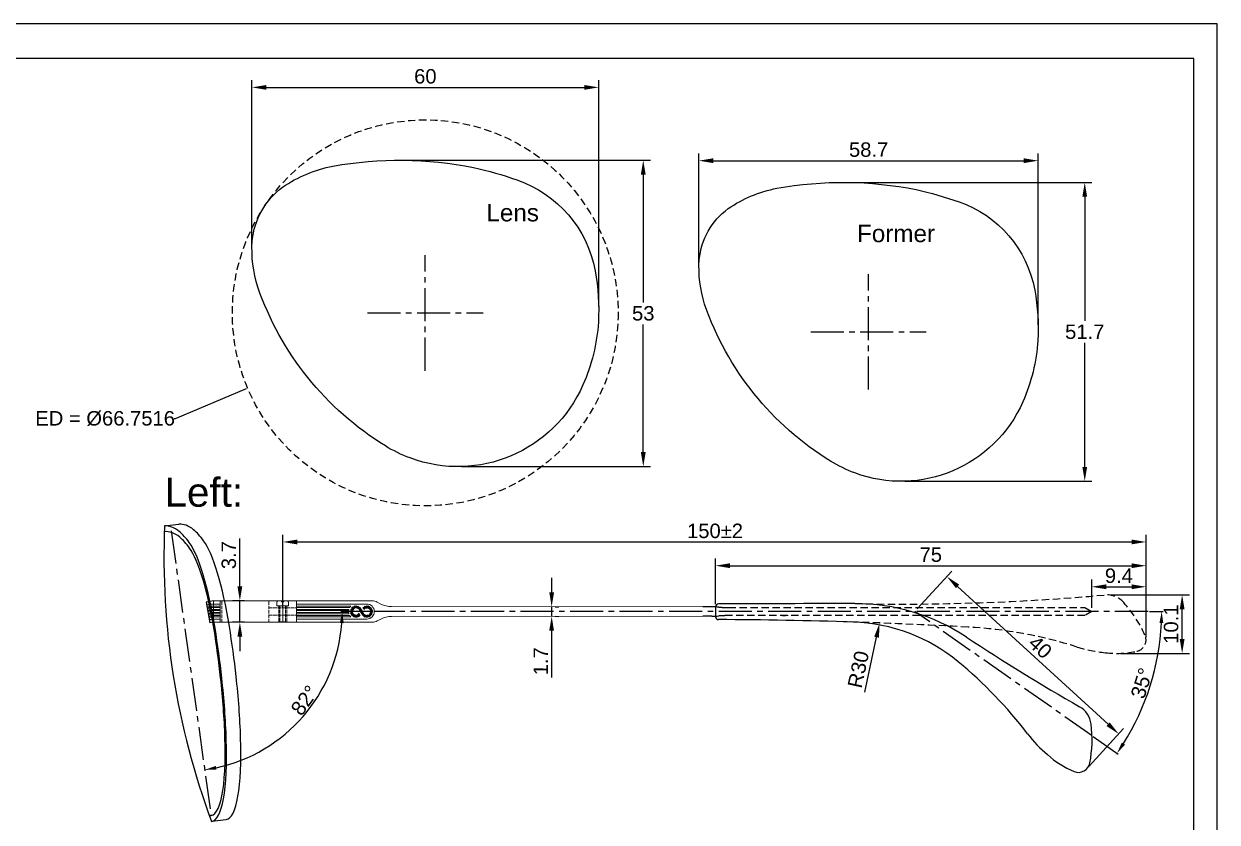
# Model space of a CAD drawing. Header units: millimetres. Extents: x 1186 to 2336, y 1181 to 1549.
# Drawn here: x 1667.1 to 1873.6, y 1410.8 to 1548.8 of the extents above; entities that cross this region are included whole.
import ezdxf

# ---------------------------------------------------------------- set-up
doc = ezdxf.new("R2010")
doc.units = ezdxf.units.MM
for name, pattern in [('ACAD_ISO02W100', [15, 12, -3]), ('CENTER2', [28.574999999999992, 19.05, -3.174999999999998, 3.174999999999998, -3.174999999999998]), ('HIDDEN', [9.524999999999995, 6.349999999999998, -3.174999999999998]), ('HIDDEN2', [0.1875, 0.125, -0.0625])]:
    doc.linetypes.add(name, pattern=pattern)
for name, color, linetype in [('Center Line', 2, 'CENTER2'), ('Dimension', 3, 'Continuous'), ('Hidden Line', 1, 'HIDDEN2'), ('Text', 4, 'Continuous')]:
    doc.layers.add(name, color=color, linetype=linetype)
doc.layers.add('填充', color=6, linetype='Continuous', lineweight=9)
doc.layers.add('标注', color=4, linetype='Continuous', lineweight=5)
doc.styles.get("Standard").update_dxf_attribs({"font": 'arial.ttf'})
doc.styles.add('宋体', font='SimSun.ttf')
doc.styles.add('样式 1', font='romant.shx')
doc.dimstyles.new('ISO-25', dxfattribs={"dimtxt": 2.5, "dimasz": 2.5, "dimexe": 1.25, "dimexo": 0.625, "dimtad": 1, "dimtxsty": 'Standard', "dimcen": 2.5, "dimadec": 0, "dimazin": 0, "dimtfac": 1, "dimtmove": 0, "dimatfit": 3, "dimfxl": 1, "dimarcsym": 0})
doc.dimstyles.new('ISO-25$0', dxfattribs={"dimtxt": 2.5, "dimasz": 2.5, "dimexe": 0.5, "dimexo": 1, "dimgap": 1, "dimtad": 0, "dimtih": 1, "dimtoh": 1, "dimdec": 1, "dimzin": 10, "dimdsep": 46, "dimlunit": 6, "dimtxsty": '样式 1', "dimcen": 0, "dimclrd": 256, "dimclre": 256, "dimclrt": 7, "dimazin": 0, "dimtfac": 1, "dimtdec": 1, "dimtofl": 0, "dimtmove": 0, "dimatfit": 0, "dimfxl": 1, "dimtolj": 1, "dimtzin": 10, "dimarcsym": 0})
doc.dimstyles.get("Standard").update_dxf_attribs({"dimtxt": 0.18, "dimasz": 0.18, "dimexe": 0.18, "dimexo": 0.0625, "dimgap": 0.09, "dimtad": 0, "dimtih": 1, "dimtoh": 1, "dimdec": 4, "dimzin": 0, "dimdsep": 46, "dimtxsty": 'Standard', "dimcen": 0.09, "dimadec": 0, "dimazin": 0, "dimtfac": 1, "dimtdec": 4, "dimtofl": 0, "dimtmove": 0, "dimatfit": 3, "dimfxl": 1, "dimtolj": 1, "dimtzin": 0, "dimarcsym": 0})
doc.dimstyles.new('STANDARD$2', dxfattribs={"dimtxt": 2.5, "dimasz": 2.5, "dimexe": 1.25, "dimexo": 0.625, "dimtad": 1, "dimdec": 1, "dimdsep": 46, "dimlunit": 6, "dimtxsty": 'Standard', "dimcen": 2.5, "dimadec": 1, "dimazin": 0, "dimtfac": 1, "dimtdec": 1, "dimtmove": 0, "dimatfit": 3, "dimfxl": 1, "dimtolj": 1, "dimtzin": 0, "dimarcsym": 0})

# ---------------------------------------------------------------- blocks, each defined once
blk = doc.blocks.new('*D186')
at = {"layer": 'Defpoints', "color": 0, "transparency": 16777216}
for p in [(1766.539548262161, 1537.850853266487), (1706.527832544423, 1509.973409669683), (1766.539548262161, 1499.351345588868)]:
    blk.add_point(p, dxfattribs=at)
at = {"layer": 'Dimension', "color": 0, "lineweight": -2, "transparency": 16777216}
for p, q in [((1706.527832544423, 1510.598409669683), (1706.527832544423, 1539.100853266487)), ((1766.539548262161, 1499.976345588868), (1766.539548262161, 1539.100853266487)), ((1709.027832544423, 1537.850853266487), (1764.039548262161, 1537.850853266487))]:
    blk.add_line(p, q, dxfattribs=at)
at = {"layer": 'Dimension', "color": 0, "transparency": 16777216}
for points in [[(1709.027832544423, 1538.267519933154), (1709.027832544423, 1537.434186599821), (1706.527832544423, 1537.850853266487)], [(1764.039548262161, 1538.267519933154), (1764.039548262161, 1537.434186599821), (1766.539548262161, 1537.850853266487)]]:
    blk.add_solid(points, dxfattribs=at)
at = {"layer": 'Dimension', "color": 0, "transparency": 16777216, "insert": (1736.533690403292, 1539.752285735791), "char_height": 2.5, "attachment_point": 5}
blk.add_mtext('60', dxfattribs=at)
blk = doc.blocks.new('*D187')
at = {"layer": 'Defpoints', "color": 0, "transparency": 16777216}
for p in [(1732.097242431345, 1525.267716310571), (1742.179235361183, 1472.268640950897), (1774.245014674766, 1472.268640950897)]:
    blk.add_point(p, dxfattribs=at)
at = {"layer": 'Dimension', "color": 0, "lineweight": -2, "transparency": 16777216}
for p, q in [((1732.722242431345, 1525.267716310571), (1775.495014674766, 1525.267716310571)), ((1774.245014674766, 1522.767716310571), (1774.245014674766, 1500.670463760339)), ((1774.245014674766, 1474.768640950897), (1774.245014674766, 1496.86589350113)), ((1742.804235361183, 1472.268640950897), (1775.495014674766, 1472.268640950897))]:
    blk.add_line(p, q, dxfattribs=at)
at = {"layer": 'Dimension', "color": 0, "transparency": 16777216}
for points in [[(1773.8283480081, 1522.767716310571), (1774.661681341433, 1522.767716310571), (1774.245014674766, 1525.267716310571)], [(1773.8283480081, 1474.768640950897), (1774.661681341433, 1474.768640950897), (1774.245014674766, 1472.268640950897)]]:
    blk.add_solid(points, dxfattribs=at)
at = {"layer": 'Dimension', "color": 0, "transparency": 16777216, "insert": (1774.245014674766, 1498.768178630734), "char_height": 2.5, "attachment_point": 5}
blk.add_mtext('53', dxfattribs=at)
blk = doc.blocks.new('*D272')
at = {"color": 0, "lineweight": -2, "transparency": 16777216}
for p, q in [((1736.428065137556, 1498.856798437528), (1736.608065137556, 1498.856798437528)), ((1736.518065137556, 1498.766798437528), (1736.518065137556, 1498.946798437527)), ((1693.305974766809, 1480.578001473535), (1705.613420814979, 1485.784074716686)), ((1693.078103006886, 1480.578001473535), (1693.305974766809, 1480.578001473535))]:
    blk.add_line(p, q, dxfattribs=at)
at = {"color": 0, "transparency": 16777216}
blk.add_solid([(1705.601733373102, 1485.811704477857), (1705.625108256856, 1485.756444955515), (1705.779199382004, 1485.854199367951)], dxfattribs=at)
at = {"layer": 'Defpoints', "color": 0, "transparency": 16777216}
for p in [(1767.256930893107, 1511.859397507105), (1705.779199382004, 1485.854199367951)]:
    blk.add_point(p, dxfattribs=at)
at = {"color": 3, "lineweight": 15, "transparency": 16777216, "insert": (1681.119924289287, 1480.578001473535), "char_height": 2.5, "attachment_point": 5}
blk.add_mtext('\\A1;ED = %%C66.7516', dxfattribs=at)
blk = doc.blocks.new('*D268')
at = {"layer": 'Defpoints', "color": 0, "transparency": 16777216}
for p in [(1842.596760166121, 1525.176085878326), (1783.88504444838, 1506.784235777367), (1842.596760166121, 1496.162171696554)]:
    blk.add_point(p, dxfattribs=at)
at = {"layer": 'Dimension', "color": 0, "lineweight": -2, "transparency": 16777216}
for p, q in [((1783.88504444838, 1507.409235777367), (1783.88504444838, 1526.426085878326)), ((1842.596760166121, 1496.787171696554), (1842.596760166121, 1526.426085878326)), ((1786.38504444838, 1525.176085878326), (1840.096760166121, 1525.176085878326))]:
    blk.add_line(p, q, dxfattribs=at)
at = {"layer": 'Dimension', "color": 0, "transparency": 16777216}
for points in [[(1786.38504444838, 1525.592752544993), (1786.38504444838, 1524.75941921166), (1783.88504444838, 1525.176085878326)], [(1840.096760166121, 1525.592752544993), (1840.096760166121, 1524.75941921166), (1842.596760166121, 1525.176085878326)]]:
    blk.add_solid(points, dxfattribs=at)
at = {"layer": 'Dimension', "color": 0, "transparency": 16777216, "insert": (1813.240902307251, 1527.077518347631), "char_height": 2.5, "attachment_point": 5}
blk.add_mtext('58.7', dxfattribs=at)
blk = doc.blocks.new('*D269')
at = {"layer": 'Defpoints', "color": 0, "transparency": 16777216}
for p in [(1808.804454335307, 1521.428542418249), (1818.874326848007, 1469.729468048319), (1850.644532033451, 1469.729468048319)]:
    blk.add_point(p, dxfattribs=at)
at = {"layer": 'Dimension', "color": 0, "lineweight": -2, "transparency": 16777216}
for p, q in [((1809.429454335307, 1521.428542418249), (1851.894532033451, 1521.428542418249)), ((1850.644532033451, 1518.928542418249), (1850.644532033451, 1497.480437702588)), ((1850.644532033451, 1472.229468048319), (1850.644532033451, 1493.677572763979)), ((1819.499326848007, 1469.729468048319), (1851.894532033451, 1469.729468048319))]:
    blk.add_line(p, q, dxfattribs=at)
at = {"layer": 'Dimension', "color": 0, "transparency": 16777216}
for points in [[(1850.227865366784, 1518.928542418249), (1851.061198700118, 1518.928542418249), (1850.644532033451, 1521.428542418249)], [(1850.227865366784, 1472.229468048319), (1851.061198700118, 1472.229468048319), (1850.644532033451, 1469.729468048319)]]:
    blk.add_solid(points, dxfattribs=at)
at = {"layer": 'Dimension', "color": 0, "transparency": 16777216, "insert": (1850.644532033451, 1495.579005233283), "char_height": 2.5, "attachment_point": 5}
blk.add_mtext('51.7', dxfattribs=at)
blk = doc.blocks.new('DQD')
at = {"layer": '填充', "lineweight": 9, "ltscale": 0.3}
h = blk.add_hatch(dxfattribs=at)
h.set_pattern_fill('ANSI31', color=0, scale=0.05, style=0)
h.set_pattern_definition([(45, (1148.310689219001, -378.8355158307504), (-0.1122532015133644, 0.1122532015133644), [])])
edge = h.paths.add_edge_path()
edge.add_arc((566.6886130403477, -359.4946201689942), 1.216717289623546, 326.85562600558023, 355.0656761561903, ccw=False)
edge.add_arc((566.5886182054408, -359.4293281626059), 1.336140960204059, 301.21231557503927, 326.85577737543787, ccw=False)
edge.add_arc((566.7345749387543, -359.6666867267068), 1.057504578354094, 274.2954083961643, 301.1132669307683, ccw=False)
edge.add_arc((566.6861427289871, -359.0220303534171), 1.703977716600385, 257.7464523477044, 274.2958177068717, ccw=False)
edge.add_arc((566.552161257717, -359.6454521212073), 1.066323679704142, 222.0641747151613, 257.6720441280097, ccw=False)
edge.add_arc((567.0486799063024, -359.1973853769329), 1.735124528755777, 211.4987770512445, 222.0639620954589, ccw=False)
edge.add_line((565.5692236923569, -360.1039538747907), (565.5608968379122, -360.0900640158321))
edge.add_line((565.5608968379122, -360.0900640158321), (565.5517733592037, -360.0748522498172))
edge.add_arc((565.4972547061761, -360.1027084589502), 0.06122296885328356, 27.0646802215006, 32.79077455790604)
edge.add_arc((565.2214628673246, -360.2803099186655), 0.3892525655414389, 32.78193845158279, 33.68216510939047)
edge.add_line((565.5453703561388, -360.0644361164787), (565.5433272254693, -360.0608660595928))
edge.add_line((565.5433272254693, -360.0608660595928), (565.5412886339693, -360.0568940340217))
edge.add_arc((399.5386059169484, -452.12260299066), 189.823563961212, 29.01291434988989, 29.24438922041359)
edge.add_arc((594.7589724173001, -343.4616697150355), 33.60420062982037, 207.9789297392575, 208.2883267606696, ccw=False)
edge.add_arc((563.5330281917825, -360.0500628406903), 1.754452897536353, 27.9786661102966, 35.1296080710222)
edge.add_arc((564.4145697325889, -359.424436955154), 0.673493756199461, 34.75477402695907, 79.62394520422626)
edge.add_arc((564.3793043840753, -359.6171520034439), 0.869408876354051, 79.62532174699699, 91.32777301974212)
edge.add_arc((564.3741262809917, -359.4319307014557), 0.6841178927489383, 91.25367180060888, 130.813428210027)
edge.add_arc((564.4782941727417, -359.5525555237125), 0.8434957375525645, 130.8133250956672, 161.7494121829425)
edge.add_arc((564.3197299519491, -359.5002672879502), 0.6765326526666976, 161.749395577461, 200.5930098080731)
edge.add_arc((564.3651145107656, -359.483229547054), 0.7250098907572737, 200.5919094406856, 250.1078977268718)
edge.add_arc((564.3771603171288, -359.424855541739), 0.784046050996307, 250.7315977382036, 267.320860872582)
edge.add_arc((564.3670242481967, -359.641420979657), 0.5672435399689116, 267.3210753439423, 306.2228019429804)
edge.add_arc((564.2457809842717, -359.4759121329132), 0.7724095882509521, 306.2232758997156, 334.5335439679009)
edge.add_arc((564.5607225810918, -359.623541063804), 0.4245961006465461, 334.245506614147, 338.2122702240926)
edge.add_arc((564.7275412998947, -359.6895077019425), 0.2452101486666212, 338.0572130307958, 339.8658886487736)
edge.add_line((564.9577665303445, -359.7739136275254), (564.9586577206417, -359.7714105276702))
edge.add_line((564.9586577206414, -359.7714105276702), (565.2790189452751, -360.3481609467885))
edge.add_arc((564.3447588837873, -359.4378359659722), 1.304428393277978, 269.44646534017363, 315.743420397204, ccw=False)
edge.add_arc((564.343787394911, -359.5382448061391), 1.20401485349301, 219.0311403333957, 269.4465323711262, ccw=False)
edge.add_arc((564.3783404909054, -359.5251630457713), 1.239148246986644, 168.2093777522444, 218.4948823709228, ccw=False)
edge.add_arc((564.4577453651725, -359.5417355908417), 1.320264110429805, 121.206691058455, 168.2094811642351, ccw=False)
edge.add_arc((564.3200079999688, -359.3174345077646), 1.057054314618761, 94.29288208772061, 121.12046112476281, ccw=False)
edge.add_arc((564.3684359966826, -359.9627754671345), 1.704209801786156, 77.74644007036602, 94.29238557343848, ccw=False)
edge.add_arc((564.5024815273678, -359.3392514973688), 1.066442243453384, 42.07419061463338, 77.67423065552902, ccw=False)
edge.add_arc((564.0081888832599, -359.7854601562463), 1.732345678797139, 31.490805509078598, 42.073828809588576, ccw=False)
edge.add_arc((570.6896310388811, -355.7631246048854), 6.066493148001456, 210.9223463452864, 211.2429733182646)
edge.add_arc((565.5525527350894, -358.8855166961567), 0.05516987316543531, 205.9091883475824, 212.290059745909)
edge.add_arc((565.7252644248031, -358.7762607833129), 0.2595376306008084, 212.311343710942, 213.6669460447812)
edge.add_line((565.5092579837269, -358.9201392011228), (565.5113286015901, -358.9236716837715))
edge.add_line((565.5113286015903, -358.9236716837716), (565.5133442450663, -358.9276772487624))
edge.add_line((565.5133442450663, -358.9276772487624), (565.5694756162695, -359.0289030003003))
edge.add_line((565.5694756162695, -359.0289030003004), (565.6117985813908, -359.1051751713457))
edge.add_line((565.6117985813908, -359.1051751713457), (565.6609923362214, -359.1937164656284))
edge.add_arc((659.0659813808736, -307.2596540638827), 106.8720675199093, 209.0744756845439, 209.3224517215061)
edge.add_arc((563.1787150358971, -361.1044617461633), 3.099002879472425, 28.555811728722972, 29.096224519497298, ccw=False)
edge.add_arc((567.1019806205497, -358.9696014770688), 1.367499255932926, 208.5466101670828, 209.6915994986183)
edge.add_arc((588.5196750177456, -346.9020361273534), 25.95088661406556, 209.4140479317235, 210.0587383423365)
edge.add_arc((566.5642309010202, -359.6080498792439), 0.5838940484204227, 210.0584472110732, 215.1337942498214)
edge.add_arc((566.6562113320372, -359.5484779779381), 0.6934123124561334, 214.7855048940635, 294.3731550456129)
edge.add_arc((566.5875822481635, -359.396993854749), 0.8597174258170565, 294.3730579044457, 321.3929924748363)
edge.add_arc((566.7098070636087, -359.4945848194842), 0.7033112178369222, 321.3927186790723, 376.6129149764183)
edge.add_arc((566.6896904449966, -359.5005876099809), 0.7243043557043284, 16.61297775969063, 70.10287884462574)
edge.add_arc((566.6791206873781, -359.5536292982607), 0.7778192747445857, 70.70051019537512, 87.76094619390516)
edge.add_arc((566.6873536372152, -359.3429992108219), 0.5670283470711378, 87.76070116869991, 126.4635779799363)
edge.add_arc((566.8097910464778, -359.508689905945), 0.7730485539159813, 126.4633196236775, 154.5968447371398)
edge.add_arc((566.4955071148036, -359.3617953361708), 0.4261419920618258, 154.3102617431642, 158.2724430621825)
edge.add_arc((566.3276794256751, -359.2956157986912), 0.2457393046782578, 158.1206702321764, 159.9307208631565)
edge.add_line((566.0968618095214, -359.2112888520085), (566.0959706192245, -359.2137995171464))
edge.add_line((566.0959706192243, -359.2137995171464), (565.7756058641253, -358.6363412397474))
edge.add_arc((566.7099058705987, -359.5466472490116), 1.304443763678047, 89.44740677279219, 135.7452416581772, ccw=False)
edge.add_arc((566.7108800742767, -359.4459512887653), 1.203743091024093, 39.018406862530526, 89.44754976023052, ccw=False)
edge.add_arc((566.6952801009777, -359.4446441497368), 1.215088782696644, -6.582676327144782, 38.50740391752868, ccw=False)
edge.add_arc((568.4136684633979, -359.6429346064922), 0.514702438655821, 173.4181375380487, 175.1339994824087)
blk = doc.blocks.new('*D173')
at = {"layer": 'Defpoints', "color": 0, "transparency": 16777216}
for p in [(1861.243971927492, 1459.238454050794), (1711.856125614999, 1447.179033863838), (1861.243971927492, 1442.163260007073)]:
    blk.add_point(p, dxfattribs=at)
at = {"layer": 'Dimension', "color": 0, "lineweight": -2, "transparency": 16777216}
for p, q in [((1711.856125614999, 1447.804033863838), (1711.856125614999, 1460.488454050794)), ((1861.243971927492, 1442.788260007073), (1861.243971927492, 1460.488454050794)), ((1714.356125614999, 1459.238454050794), (1858.743971927492, 1459.238454050794))]:
    blk.add_line(p, q, dxfattribs=at)
at = {"layer": 'Dimension', "color": 0, "transparency": 16777216}
for points in [[(1714.356125614999, 1459.65512071746), (1714.356125614999, 1458.821787384127), (1711.856125614999, 1459.238454050794)], [(1858.743971927492, 1459.65512071746), (1858.743971927492, 1458.821787384127), (1861.243971927492, 1459.238454050794)]]:
    blk.add_solid(points, dxfattribs=at)
at = {"layer": 'Dimension', "color": 0, "transparency": 16777216, "insert": (1786.666082405078, 1461.139886520098), "char_height": 2.5, "attachment_point": 5}
blk.add_mtext('150%%P2', dxfattribs=at)
blk = doc.blocks.new('*D246')
at = {"layer": 'Defpoints', "color": 0, "transparency": 16777216}
for p in [(1704.435027277083, 1449.05303386384), (1705.856125615, 1449.05303386384), (1705.856125615, 1445.35303386384)]:
    blk.add_point(p, dxfattribs=at)
at = {"layer": 'Dimension', "color": 0, "lineweight": -2, "transparency": 16777216}
for p, q in [((1704.435027277083, 1451.55303386384), (1704.435027277083, 1459.852829225368)), ((1705.231125615, 1449.05303386384), (1703.185027277083, 1449.05303386384)), ((1704.435027277083, 1445.35303386384), (1704.435027277083, 1449.05303386384)), ((1705.231125615, 1445.35303386384), (1703.185027277083, 1445.35303386384)), ((1704.435027277083, 1442.85303386384), (1704.435027277083, 1440.35303386384))]:
    blk.add_line(p, q, dxfattribs=at)
at = {"layer": 'Dimension', "color": 0, "transparency": 16777216}
for points in [[(1704.018360610417, 1451.55303386384), (1704.85169394375, 1451.55303386384), (1704.435027277083, 1449.05303386384)], [(1704.018360610417, 1442.85303386384), (1704.85169394375, 1442.85303386384), (1704.435027277083, 1445.35303386384)]]:
    blk.add_solid(points, dxfattribs=at)
at = {"layer": 'Dimension', "color": 0, "transparency": 16777216, "insert": (1702.532742147479, 1456.952931544604), "char_height": 2.5, "attachment_point": 5, "rotation": 90}
blk.add_mtext('3.7', dxfattribs=at)
blk = doc.blocks.new('*D174')
at = {"layer": 'Defpoints', "color": 0, "transparency": 16777216}
for p in [(1758.391294903406, 1448.028323077173), (1758.392003235968, 1448.028322469222), (1758.389878236158, 1446.377743434601)]:
    blk.add_point(p, dxfattribs=at)
at = {"layer": 'Dimension', "color": 0, "lineweight": -2, "transparency": 16777216}
for p, q in [((1758.39414894692, 1450.528321548407), (1758.396294657872, 1453.028320627591)), ((1758.392003235968, 1448.028322469222), (1758.39058656872, 1446.37774282665)), ((1759.016294673202, 1448.027786649435), (1759.64200277556, 1448.027249613746)), ((1759.014878005954, 1446.377207006864), (1759.640586108312, 1446.376669971175)), ((1758.388440857768, 1443.877743747466), (1758.381517793101, 1435.811580279154))]:
    blk.add_line(p, q, dxfattribs=at)
at = {"layer": 'Dimension', "color": 0, "transparency": 16777216}
for points in [[(1757.977482433722, 1450.528679166899), (1758.810815460117, 1450.527963929915), (1758.392003235968, 1448.028322469222)], [(1757.97177434457, 1443.878101365957), (1758.805107370966, 1443.877386128974), (1758.39058656872, 1446.37774282665)]]:
    blk.add_solid(points, dxfattribs=at)
at = {"layer": 'Dimension', "color": 0, "transparency": 16777216, "insert": (1756.503791200653, 1438.596276147881), "char_height": 2.5, "attachment_point": 5, "rotation": 89.95082392132608}
blk.add_mtext('1.7', dxfattribs=at)
blk = doc.blocks.new('*D175')
at = {"layer": 'Defpoints', "color": 0, "transparency": 16777216}
for p in [(1861.248674158363, 1455.131220692441), (1786.748674158363, 1447.848097022727), (1861.248674158363, 1442.300325000911)]:
    blk.add_point(p, dxfattribs=at)
at = {"layer": 'Dimension', "color": 0, "lineweight": -2, "transparency": 16777216}
for p, q in [((1786.748674158363, 1448.473097022727), (1786.748674158363, 1456.381220692441)), ((1861.248674158363, 1442.925325000911), (1861.248674158363, 1456.381220692441)), ((1789.248674158363, 1455.131220692441), (1858.748674158363, 1455.131220692441))]:
    blk.add_line(p, q, dxfattribs=at)
at = {"layer": 'Dimension', "color": 0, "transparency": 16777216}
for points in [[(1789.248674158363, 1455.547887359108), (1789.248674158363, 1454.714554025775), (1786.748674158363, 1455.131220692441)], [(1858.748674158363, 1455.547887359108), (1858.748674158363, 1454.714554025775), (1861.248674158363, 1455.131220692441)]]:
    blk.add_solid(points, dxfattribs=at)
at = {"layer": 'Dimension', "color": 0, "transparency": 16777216, "insert": (1823.998674158363, 1457.027537199945), "char_height": 2.5, "attachment_point": 5}
blk.add_mtext('75', dxfattribs=at)
blk = doc.blocks.new('*D178')
at = {"layer": 'Defpoints', "color": 0, "transparency": 16777216}
for p in [(1861.248674158363, 1451.487606112001), (1851.856125614999, 1447.212347496663), (1861.248674158363, 1442.300325000911)]:
    blk.add_point(p, dxfattribs=at)
at = {"layer": 'Dimension', "color": 0, "lineweight": -2, "transparency": 16777216}
for p, q in [((1851.856125614999, 1447.837347496663), (1851.856125614999, 1452.737606112001)), ((1861.248674158363, 1442.925325000911), (1861.248674158363, 1452.737606112001)), ((1854.356125614999, 1451.487606112001), (1858.748674158363, 1451.487606112001))]:
    blk.add_line(p, q, dxfattribs=at)
at = {"layer": 'Dimension', "color": 0, "transparency": 16777216}
for points in [[(1854.356125614999, 1451.904272778668), (1854.356125614999, 1451.070939445334), (1851.856125614999, 1451.487606112001)], [(1858.748674158363, 1451.904272778668), (1858.748674158363, 1451.070939445334), (1861.248674158363, 1451.487606112001)]]:
    blk.add_solid(points, dxfattribs=at)
at = {"layer": 'Dimension', "color": 0, "transparency": 16777216, "insert": (1856.552399886681, 1453.389038581305), "char_height": 2.5, "attachment_point": 5}
blk.add_mtext('9.4', dxfattribs=at)
blk = doc.blocks.new('*D179')
at = {"layer": 'Defpoints', "color": 0, "transparency": 16777216}
for p in [(1815.145397984662, 1445.213488738241), (1808.824406994026, 1415.886963664574)]:
    blk.add_point(p, dxfattribs=at)
at = {"layer": 'Dimension', "color": 0, "lineweight": -2, "transparency": 16777216}
blk.add_line((1812.571656598469, 1433.272498566421), (1814.618648735443, 1442.769611648769), dxfattribs=at)
at = {"layer": 'Dimension', "color": 0, "transparency": 16777216}
blk.add_solid([(1814.211335887197, 1442.857403190306), (1815.025961583688, 1442.681820107233), (1815.145397984662, 1445.213488738241)], dxfattribs=at)
at = {"layer": 'Dimension', "color": 0, "transparency": 16777216, "insert": (1811.472197623992, 1437.199927468388), "char_height": 2.5, "attachment_point": 5, "rotation": 77.8366404244074}
blk.add_mtext('R30', dxfattribs=at)
blk = doc.blocks.new('*D258')
at = {"layer": 'Defpoints', "color": 0, "transparency": 16777216}
for p in [(1821.248674158364, 1447.193049296673), (1856.528680175593, 1426.032545157567), (1850.98516607668, 1419.975898596165)]:
    blk.add_point(p, dxfattribs=at)
at = {"layer": 'Dimension', "color": 0, "lineweight": -2, "transparency": 16777216}
for p, q in [((1821.67065397977, 1447.654089457968), (1827.636147900088, 1454.171776180664)), ((1828.636348902453, 1451.561776572451), (1854.684519530416, 1427.720464443191)), ((1851.407145898086, 1420.43693875746), (1857.372639818405, 1426.954625480156))]:
    blk.add_line(p, q, dxfattribs=at)
at = {"layer": 'Dimension', "color": 0, "transparency": 16777216}
for points in [[(1828.91766878339, 1451.869136679981), (1828.355029021516, 1451.254416464922), (1826.792188257276, 1453.249695858075)], [(1854.965839411353, 1428.027824550721), (1854.403199649479, 1427.413104335662), (1856.528680175593, 1426.032545157567)]]:
    blk.add_solid(points, dxfattribs=at)
at = {"layer": 'Dimension', "color": 0, "transparency": 16777216, "insert": (1842.944220030535, 1441.043739279562), "char_height": 2.5, "attachment_point": 5, "rotation": 317.5328244673186}
blk.add_mtext('40', dxfattribs=at)
blk = doc.blocks.new('*D259')
at = {"layer": 'Defpoints', "color": 0, "transparency": 16777216}
for p in [(1854.41082366142, 1450.085221963701), (1867.495481471118, 1450.085221963701), (1856.200880609366, 1439.967589153835)]:
    blk.add_point(p, dxfattribs=at)
at = {"layer": 'Dimension', "color": 0, "lineweight": -2, "transparency": 16777216}
for p, q in [((1855.03582366142, 1450.085221963701), (1868.745481471118, 1450.085221963701)), ((1867.495481471118, 1442.467589153835), (1867.495481471118, 1447.585221963701)), ((1856.825880609366, 1439.967589153835), (1868.745481471118, 1439.967589153835))]:
    blk.add_line(p, q, dxfattribs=at)
at = {"layer": 'Dimension', "color": 0, "transparency": 16777216}
for points in [[(1867.078814804452, 1447.585221963701), (1867.912148137785, 1447.585221963701), (1867.495481471118, 1450.085221963701)], [(1867.078814804452, 1442.467589153835), (1867.912148137785, 1442.467589153835), (1867.495481471118, 1439.967589153835)]]:
    blk.add_solid(points, dxfattribs=at)
at = {"layer": 'Dimension', "color": 0, "transparency": 16777216, "insert": (1865.594049001814, 1445.026405558767), "char_height": 2.5, "attachment_point": 5, "rotation": 90}
blk.add_mtext('10.1', dxfattribs=at)
blk = doc.blocks.new('*D204')
at = {"layer": 'Defpoints', "color": 0, "transparency": 16777216}
for p in [(1727.695127963605, 1447.20303386384), (1821.248674158363, 1447.193049296673), (1861.590174175253, 1447.20303386384), (1860.458977905438, 1430.283208897158), (1851.901178986962, 1425.729934350684)]:
    blk.add_point(p, dxfattribs=at)
at = {"layer": 'Dimension', "color": 3, "lineweight": -2, "transparency": 16777216}
for p, q in [((1861.840174175253, 1447.20303386384), (1864.20264073633, 1447.20303386384)), ((1852.105966998034, 1425.586540241596), (1856.431924900509, 1422.557471908305))]:
    blk.add_line(p, q, dxfattribs=at)
blk.add_arc((1821.234414718666, 1447.20303386384), 42.71822601766366, 327.6827431322089, 357.3172568677972, dxfattribs=at)
at = {"layer": 'Dimension', "color": 3, "transparency": 16777216}
for points in [[(1863.572580323805, 1445.211385000726), (1864.239064301708, 1445.195778859535), (1863.95264073633, 1447.20303386384)], [(1857.613075510766, 1424.180827249663), (1857.058172482931, 1424.550322952133), (1856.227136889437, 1422.700866017393)]]:
    blk.add_solid(points, dxfattribs=at)
at = {"layer": 'Dimension', "transparency": 16777216, "insert": (1860.518913260877, 1434.816679051765), "char_height": 2.5, "attachment_point": 5, "rotation": 72.50000000000304}
blk.add_mtext('\\A1;35°', dxfattribs=at)
blk = doc.blocks.new('*D205')
at = {"layer": 'Defpoints', "color": 0, "transparency": 16777216}
for p in [(1692.542773143603, 1461.176965500006), (1727.695127963605, 1447.20303386384), (1861.590174175253, 1447.20303386384), (1710.495524566296, 1424.649014470794), (1699.465295194941, 1411.920661693388)]:
    blk.add_point(p, dxfattribs=at)
at = {"layer": 'Dimension', "color": 3, "lineweight": -2, "transparency": 16777216}
blk.add_line((1727.445127963605, 1447.20303386384), (1721.903143940053, 1447.20303386384), dxfattribs=at)
blk.add_arc((1694.506681159824, 1447.20303386384), 27.64646278022839, 282.1457947849275, 355.8542052150741, dxfattribs=at)
at = {"layer": 'Dimension', "color": 3, "transparency": 16777216}
for points in [[(1721.74768674972, 1445.216399630288), (1722.413917160079, 1445.192285635237), (1722.153143940053, 1447.20303386384)], [(1700.381797498268, 1419.847231232177), (1700.265196826796, 1420.503621914513), (1698.354325115527, 1419.825624558927)]]:
    blk.add_solid(points, dxfattribs=at)
at = {"layer": 'Dimension', "transparency": 16777216, "insert": (1715.633843111157, 1431.844029621189), "char_height": 2.5, "attachment_point": 5, "rotation": 53.98363336267012}
blk.add_mtext('\\A1;82°', dxfattribs=at)

msp = doc.modelspace()

# ---------------------------------------------------------------- linework, layer by layer
for p, q in [((1869.51476267504, 1542.835986335163), (1460.259263680804, 1542.835986335163)), ((1869.51476267504, 1256.095041554556), (1869.51476267504, 1542.835986335163)), ((1691.413611898512, 1462.008472632335), (1693.894977277618, 1462.313145990847)), ((1699.856125614999, 1449.05303386384), (1698.583919206103, 1448.827823166455)), ((1698.583919206103, 1448.827823166455), (1699.219004996783, 1445.240248408789)), ((1699.856125614999, 1448.507539094877), (1698.677550551147, 1448.29890336549)), ((1699.856125614999, 1448.107539094877), (1698.746208474462, 1447.911057445743)), ((1699.856125614999, 1447.907539094876), (1698.78053743612, 1447.717134485869)), ((1699.856125614999, 1447.580604538705), (1698.83665405534, 1447.40013390178)), ((1786.092103630472, 1448.004547896915), (1784.548674158366, 1448.004547896915)), ((1786.748674158363, 1448.001476009413), (1786.748674158363, 1446.316799947797)), ((1786.748674158363, 1447.953313844595), (1786.748674158363, 1446.364962112615)), ((1699.856125614999, 1447.380604538705), (1698.87154543514, 1447.20303386384)), ((1699.856125614999, 1447.025463188975), (1698.931941185889, 1446.861860633338)), ((1699.856125614999, 1446.825463188974), (1698.966270147546, 1446.667937673465)), ((1699.856125614999, 1446.507539094877), (1699.02084016773, 1446.359673766752)), ((1699.856125614999, 1446.298528632802), (1699.056715728424, 1446.1570141295)), ((1699.856125614999, 1445.898528632802), (1699.125373651739, 1445.769168209752)), ((1786.092103630421, 1446.401519830761), (1784.548674158366, 1446.400195128863)), ((1699.856125614999, 1445.353033863839), (1699.219004996783, 1445.240248408787)), ((1699.58716651264, 1410.92811195496), (1702.068531891739, 1411.232785313472))]:
    msp.add_line(p, q)
at = {"color": 251, "linetype": 'ACAD_ISO02W100', "lineweight": 13, "ltscale": 0.05}
msp.add_line((1701.336781790014, 1445.353033863839), (1701.336781790014, 1449.05303386384), dxfattribs=at)
at = {"color": 1, "linetype": 'ACAD_ISO02W100', "lineweight": 9, "ltscale": 0.05}
for p, q in [((1709.456125614997, 1445.353033863839), (1709.456125614997, 1449.05303386384)), ((1709.456125614997, 1447.823033863839), (1714.256125615, 1447.823033863839)), ((1710.856125614999, 1448.903033863839), (1711.016591674561, 1449.05303386384)), ((1710.856125614999, 1448.20303386384), (1710.856125614999, 1448.903033863839)), ((1711.156125614994, 1448.20303386384), (1710.856125614999, 1448.20303386384)), ((1711.156125614994, 1445.432286344254), (1711.156125614994, 1448.20303386384)), ((1711.156125614994, 1448.20303386384), (1712.556125614996, 1448.20303386384)), ((1711.356125614999, 1445.432286344254), (1711.356125614999, 1448.20303386384)), ((1711.656125614994, 1449.05303386384), (1711.656125614994, 1448.903033863839)), ((1711.656125614994, 1448.903033863839), (1712.056125614996, 1448.903033863839)), ((1712.056125614996, 1448.903033863839), (1711.656125614994, 1448.903033863839)), ((1712.056125614996, 1449.05303386384), (1712.056125614996, 1448.903033863839)), ((1712.356125614999, 1445.432286344254), (1712.356125614999, 1448.20303386384)), ((1712.856125614999, 1448.20303386384), (1712.556125614996, 1448.20303386384)), ((1712.556125614996, 1445.432286344254), (1712.556125614996, 1448.20303386384)), ((1712.856125614999, 1448.903033863839), (1712.695659555437, 1449.05303386384)), ((1712.856125614999, 1448.20303386384), (1712.856125614999, 1448.903033863839)), ((1709.456125614997, 1446.583033863839), (1714.256125615, 1446.583033863839)), ((1711.156125614994, 1445.432286344254), (1711.22873842538, 1445.353033863839)), ((1711.156125614994, 1445.432286344254), (1712.556125614996, 1445.432286344254)), ((1711.22873842538, 1445.353033863839), (1712.483512804618, 1445.353033863839)), ((1712.556125614996, 1445.432286344254), (1712.483512804618, 1445.353033863839))]:
    msp.add_line(p, q, dxfattribs=at)
at = {"color": 251, "linetype": 'ACAD_ISO02W100', "lineweight": 9, "ltscale": 0.05}
for p, q in [((1711.656125614994, 1449.05303386384), (1711.016591674561, 1449.05303386384)), ((1712.695659555437, 1449.05303386384), (1712.056125614996, 1449.05303386384))]:
    msp.add_line(p, q, dxfattribs=at)
msp.add_lwpolyline([(1873.55280264232, 1251.835986335163), (1873.55280264232, 1548.835986335163), (1453.552805445564, 1548.835986335163), (1453.552805445564, 1251.835986335163)], close=True)
for points in [[(1752.394279942957, 1521.858612239539, -0.2695784631520391), (1765.919392271921, 1506.110887395516, -0.05991779091330318), (1766.480465679058, 1497.257021454594, -0.08715111413722251), (1763.812671828833, 1486.391580304609, -0.3975360286941947), (1733.895733380239, 1473.76229200548, -0.04816546145500457), (1729.612093343952, 1475.850214811637, -0.1735664498033457), (1707.536832932157, 1503.331651219562, -0.09071161179785393), (1706.568514909304, 1511.321743686522, -0.2117368275311784), (1711.834749644739, 1520.597620148874, -0.1045339088054861), (1720.552390674624, 1524.235882601881, -0.09426931196555957), (1744.883386945345, 1523.999752555897, -0.02844653907881164)], [(1828.888060449557, 1518.055478219194, -0.2695786383695399), (1841.987455193768, 1502.80344018134, -0.05989432209604603), (1842.538903680157, 1494.107901107032, -0.08712401043977316), (1839.924961280652, 1483.46425995139, -0.3975360286942059), (1810.830287101046, 1471.18206449693, -0.04816546145500877), (1806.658934580832, 1473.215253799188, -0.1735151849458237), (1784.861693475097, 1500.345251124245, -0.09044640480679958), (1783.923785280262, 1508.080751860678, -0.2112496538886503), (1788.919951636475, 1516.879535596061, -0.1043770563172961), (1797.377691960173, 1520.4075192239, -0.09422866651623744), (1821.455563790085, 1520.17471495982, -0.02841892983405199)]]:
    msp.add_lwpolyline(points, format="xyb", close=True)
for centre, radius, start, end in [((1822.048602676296, 1456.525618951173), 130.75, 177.5966614425913, 200.4130607487135), ((1786.074937942794, 1428.004555263436), 20.00000000000096, 86.35373177068782, 89.95082392114483), ((1787.268674158368, 1448.001476009413), 0.52, 90.2445195739417, 180), ((1817.037652929583, -5508.289191208665), 6956.874364099194, 90.05094813884466, 90.24519189368536), ((1810.885376031918, 1413.582438874948), 35, 56.50761676521332, 90.05543584978946), ((1786.07493794278, 1466.401512464252), 20.00000000001192, 270.0491760786467, 273.6462682293122), ((1787.248674158363, 1446.316799947797), 0.5, 180, 269.7248078332157), ((1783.137051251761, 590.2719833383908), 855.5546907100977, 88.16136600905394, 89.72480783321568), ((1809.624733687931, 1415.401639836449), 30, 50.39884127667303, 88.16136600905394), ((2021.682956022501, 1732.154848650362), 347, 236.5076167652133, 240.3002122890312), ((1779.665073798264, 1379.188123308841), 77, 37.49724554705107, 50.39884127667303), ((1847.778093063062, 1427.264542738447), 4.000000000002237, 6.942110197181343, 60.30021228903116), ((1829.800757859171, 1425.075638803757), 22.11010440246988, 349.437394069965, 6.942110197076314), ((1859.25355195866, 1440.252431793235), 23.31538080755329, 217.4972455470511, 229.7477859983614), ((1854.984386870085, 1434.435327825066), 16.12495639385031, 227.9691656524865, 247.4609202278852), ((1849.570100475736, 1421.389259606322), 1.999999999999987, 247.4609202276507, 349.437394069965)]:
    msp.add_arc(centre, radius, start, end)
at = {"color": 1, "lineweight": 13}
msp.add_arc((1799.405405790771, 1441.16510444402), 5.339335659482169, 91.0954984367229, 100.6310515290565, dxfattribs=at)
at = {"linetype": 'ByBlock', "ltscale": 1000}
for centre, major_axis, ratio, start_param, end_param in [((1699.142614716991, 1398.023644218312), (-7.854835309625657, 63.97249989626756), 0.1999999999999849, -0.1977653854792614, -0.009805532812451471), ((1701.623980096098, 1398.328317576825), (-7.854835309625657, 63.97249989626756), 0.1999999999999849, -0.1977653854792614, -0.009805532812451471), ((1699.142614716991, 1398.023644218312), (-7.732965966220012, 62.97995374462597), 0.2000000000000015, -0.1976040783539736, 0.002740883239699144), ((1699.088169136587, 1394.711003425138), (-8.304023615805685, 67.6308450734728), 0.1999999999992757, -0.3345428677775006, -0.2212406059493959), ((1699.088169136674, 1394.711003424931), (-8.182154272424679, 66.638298921945), 0.1999999999995249, -0.3345428677728381, -0.2213689856305794), ((1701.569534515693, 1395.015676783651), (-8.304023615805685, 67.6308450734728), 0.1999999999992757, -0.3345428677775006, -0.2212406059493959), ((1696.684363005341, 1440.227277839193), (-2.437386868103325, 19.85092303281072), 0.1999999999999606, -1.387818026841341, -0.3345428677736626), ((1696.684363005341, 1440.227277839176), (-2.315517524698926, 18.85837688118695), 0.1999999999999623, -1.387818026841854, -0.334542867774055), ((1699.16572838444, 1440.531951197705), (-2.437386868103325, 19.85092303281072), 0.1999999999999606, -1.387818026841341, -0.3345428677736626), ((1693.829752929792, 1436.85214127558), (-4.326205345736749, 35.23411505417324), 0.1999999999990621, 4.656070950485953, 4.895367280336859), ((1693.829752929792, 1436.852141275607), (-4.44807468913165, 36.22666120574544), 0.1999999999994561, 4.655919524933415, 4.89536728033711), ((1696.311118308899, 1437.15681463412), (-4.44807468913165, 36.22666120574544), 0.1999999999994561, 4.655919524933415, 4.89536728033711), ((1694.778673931556, 1437.037434776646), (-3.740162406468019, 30.46117833522898), 0.1999999999994654, 4.29776405558274, 4.645005532538648), ((1694.778673931556, 1437.03743477665), (-3.862031749868084, 31.45372448675423), 0.2000000000002196, 4.297764055580913, 4.645180310027736), ((1697.260039310662, 1437.342108135163), (-3.862031749868084, 31.45372448675423), 0.2000000000002196, 4.297764055580913, 4.645180310027736), ((1696.784169640028, 1433.756677029496), (-2.681125554912995, 21.83601533610789), 0.2000000000000467, 3.067572931551616, 4.297764055581422), ((1696.784173348693, 1433.756659317349), (-2.802993163942585, 22.82854736238899), 0.2000000000000116, 3.124641803217076, 4.297764639825672), ((1699.265538727799, 1434.061332675861), (-2.802993163942585, 22.82854736238899), 0.2000000000000116, 3.141592653589793, 4.297764639825672)]:
    msp.add_ellipse(centre, major_axis=major_axis, ratio=ratio, start_param=start_param, end_param=end_param, dxfattribs=at)
at = {"layer": 'Center Line', "ltscale": 0.3}
for p, q in [((1736.518065137556, 1488.856798437528), (1736.518065137556, 1508.856798437528)), ((1813.225277041514, 1485.577624545203), (1813.225277041514, 1505.577624545203)), ((1726.518065137556, 1498.856798437528), (1746.518065137556, 1498.856798437528)), ((1803.225277041514, 1495.577624545203), (1823.225277041514, 1495.577624545203)), ((1692.542773143603, 1461.176965500006), (1699.465295194941, 1411.920661693388)), ((1861.590174175253, 1447.20303386384), (1727.695127963605, 1447.20303386384)), ((1851.901178986962, 1425.729934350684), (1821.248674158363, 1447.193049296673))]:
    msp.add_line(p, q, dxfattribs=at)
at = {"layer": 'Hidden Line', "linetype": 'HIDDEN', "ltscale": 0.2}
for p, q in [((1788.973041288518, 1447.903033863837), (1850.656125614994, 1447.903033863839)), ((1850.656125614994, 1447.903033863839), (1851.856125614999, 1447.20303386384)), ((1850.656125614994, 1446.503033863839), (1788.97304128846, 1446.503033863839)), ((1851.856125614999, 1447.20303386384), (1850.656125614994, 1446.503033863839))]:
    msp.add_line(p, q, dxfattribs=at)
msp.add_circle((1736.518065137556, 1498.856798437528), 33.37582134572827, dxfattribs=at)
for centre, radius, start, end in [((1819.105983999871, 1837.137165425043), 388.6424121990222, 268.7829893327364, 275.1573197781561), ((1854.410823661419, 1446.085221963696), 4.000000000002237, 41.9421101970549, 95.30021228904693), ((1790.599824046694, 1499.010518457764), 51.14999229379756, 266.3537317706878, 267.0064131623153), ((1788.973041288518, 1467.903033863837), 19.99999999999858, 267.0064131623153, 269.9999999997916), ((1840.940156496661, 1433.980800969506), 22.11010440246988, 24.43739406998031, 41.9421101970549), ((1790.599824046862, 1395.395549269886), 51.1499922938368, 92.99358683768473, 93.64626822931217), ((1788.97304128846, 1426.503033863837), 20.00000000000097, 89.99999999979156, 92.99358683726707), ((1783.137051252103, 590.2719833398187), 855.5546907086502, 86.82990559774036, 88.27735671545071), ((1826.191406016915, 1367.635301846827), 77, 72.49724554721821, 86.82990559753152), ((1859.248674158363, 1442.300325000911), 1.999999999999987, 282.4609202278612, 24.43739406998031), ((1856.361422155132, 1463.306330652753), 23.31538080755329, 252.4972455472182, 264.7477859982841), ((1856.200880609365, 1456.092545547684), 16.12495639385031, 262.9691656524999, 282.4609202278612)]:
    msp.add_arc(centre, radius, start, end, dxfattribs=at)
at = {"layer": '标注', "color": 0, "lineweight": 13, "ltscale": 5}
for p, q in [((1699.856125614999, 1449.05303386384), (1711.856125614999, 1449.05303386384)), ((1699.856125614999, 1445.353033863839), (1699.856125614999, 1449.05303386384)), ((1701.056125614996, 1448.507539094877), (1699.856125614999, 1448.507539094877)), ((1701.056125614996, 1448.107539094877), (1699.856125614999, 1448.107539094877)), ((1701.056125614996, 1447.907539094876), (1699.856125614999, 1447.907539094876)), ((1701.056125614996, 1447.580604538705), (1699.856125614999, 1447.580604538705)), ((1701.056125614996, 1445.353033863839), (1701.056125614996, 1449.05303386384)), ((1711.856125614999, 1449.05303386384), (1727.298382274414, 1449.05303386384)), ((1711.856125614999, 1449.005033863839), (1711.856125614999, 1445.353033863839)), ((1714.256125615, 1449.029033863839), (1714.256125615, 1445.377033863839)), ((1714.256125615, 1448.507539094877), (1726.403602561244, 1448.507539094877)), ((1714.256125615, 1448.107539094877), (1723.621610799011, 1448.107539094877)), ((1714.256125615, 1447.907539094876), (1723.46371608349, 1447.907539094876)), ((1714.256125615, 1447.580604538705), (1723.312966393423, 1447.580604538705)), ((1714.256125615, 1447.580604538705), (1723.312966393423, 1447.580604538705)), ((1728.848128738202, 1448.501957161434), (1728.219860895013, 1448.828104891089)), ((1730.687652841872, 1448.052100689238), (1784.548674158366, 1448.005872598813)), ((1701.056125614996, 1447.380604538705), (1699.856125614999, 1447.380604538705)), ((1701.056125614996, 1447.025463188975), (1699.856125614999, 1447.025463188975)), ((1701.056125614996, 1446.825463188974), (1699.856125614999, 1446.825463188974)), ((1701.056125614996, 1446.507539094877), (1699.856125614999, 1446.507539094877)), ((1701.056125614996, 1446.298528632802), (1699.856125614999, 1446.298528632802)), ((1701.056125614996, 1445.898528632802), (1699.856125614999, 1445.898528632802)), ((1714.256125615, 1447.380604538705), (1723.269274535625, 1447.380604538705)), ((1714.256125615, 1447.025463188975), (1723.269274535625, 1447.025463188975)), ((1714.256125615, 1446.825463188974), (1723.312966393423, 1446.825463188974)), ((1714.256125615, 1446.825463188974), (1723.312966393423, 1446.825463188974)), ((1714.256125615, 1446.507539094877), (1723.457986591871, 1446.507539094877)), ((1714.256125615, 1446.298528632802), (1723.621610799011, 1446.298528632802)), ((1714.256125615, 1445.898528632802), (1726.403602561244, 1445.898528632802)), ((1723.615474530634, 1447.507539094877), (1723.621610799011, 1447.507539094877)), ((1727.695127963605, 1447.103033863839), (1727.691289637849, 1447.103033863839)), ((1728.848128738202, 1445.904110566244), (1728.219860895013, 1445.577962836589)), ((1784.548674158366, 1446.400195128863), (1730.687652841872, 1446.35396703844)), ((1711.856125614999, 1445.353033863839), (1699.856125614999, 1445.353033863839)), ((1711.856125614999, 1445.353033863839), (1727.298382274414, 1445.353033863839))]:
    msp.add_line(p, q, dxfattribs=at)
msp.add_lwpolyline([(1699.856125614999, 1449.05303386384), (1701.056125614996, 1449.05303386384), (1701.056125614996, 1445.353033863839), (1699.856125614999, 1445.353033863839)], close=True, dxfattribs=at)
for centre, radius, start, end in [((1724.561703538173, 1447.20303386384), 1.304570454668412, 163.1766776433226, 172.1769414725926), ((1724.561703538173, 1447.20303386384), 1.304570454668412, 136.105260401424, 147.3144207399092), ((1726.390557508937, 1447.20303386384), 1.304570454668412, 270.5729386977264, 89.42706130227353), ((1727.298382274414, 1447.05303386384), 2, 62.56517586008963, 90), ((1730.691085979401, 1452.052099215933), 4, 242.5651758600896, 269.9508239211448), ((1724.561703538173, 1447.20303386384), 1.304570454668412, 187.8230585274074, 196.8233223566775), ((1724.561703538173, 1447.20303386384), 1.304570454668412, 212.2166166091576, 223.894739598576), ((1727.298382274414, 1447.353033863839), 2, 270, 297.4348241399103), ((1730.691085979401, 1442.353968511745), 4, 90.04917607864672, 117.4348241399104)]:
    msp.add_arc(centre, radius, start, end, dxfattribs=at)

# ---------------------------------------------------------------- block references
at = {"lineweight": 9, "xscale": 0.8043725965845218, "yscale": 0.8043725965845218, "zscale": 0.8043725965845218}
msp.add_blockref('DQD', (1270.58282968813, 1736.360336557702), dxfattribs=at)

# ---------------------------------------------------------------- texts
at = {"layer": 'Text', "linetype": 'ByBlock', "lineweight": 9, "char_height": 2.999656757569374, "width": 34.34827007284811, "attachment_point": 5}
for s, insert in [('\\pxql;Lens', (1764.279490069348, 1516.159499195128)), ('\\pxql;Former', (1828.407223443064, 1512.568993973022))]:
    msp.add_mtext(s, dxfattribs=dict(at, insert=insert))
at = {"layer": 'Text', "linetype": 'ByBlock', "lineweight": 9, "insert": (1717.182269052537, 1467.801507676968), "char_height": 5, "width": 51.56487207458102, "attachment_point": 5, "style": '宋体'}
msp.add_mtext('\\pxql;{\\fArial|b0|i0|c0|p34;Left:}', dxfattribs=at)

# ---------------------------------------------------------------- dimensions: what is measured, and where the dimension line sits
at = {"color": 3, "lineweight": 15}
dim = msp.add_diameter_dim_2p(p1=(1767.256930893107, 1511.859397507105), p2=(1705.779199382004, 1485.854199367951), dimstyle='Standard', override={"dimtxt": 2.5, "dimexe": 0.18, "dimexo": 0.0625, "dimtad": 0, "dimtih": 1, "dimtoh": 1, "dimpost": 'ED = %%C<>', "dimcen": 0.09, "dimclrt": 3, "dimadec": 1, "dimfxl": 1.25}, dxfattribs=at)
dim.commit()
dim.dimension.update_dxf_attribs({"geometry": '*D272', "text_midpoint": (1681.119924289287, 1480.578001473535), "dimtype": 163})
at = {"layer": 'Dimension'}
for base, p1, p2, override, picture, middle in [((1766.539548262161, 1537.850853266487), (1706.527832544423, 1509.973409669683), (1766.539548262161, 1499.351345588868), {"dimexe": 1.25, "dimexo": 0.625, "dimgap": 0.625, "dimtad": 1, "dimzin": 8, "dimlunit": 2, "dimpost": '<>', "dimtxsty": 'Standard', "dimcen": 2.5, "dimclrd": 0, "dimclre": 0, "dimclrt": 0, "dimadec": 0, "dimtdec": 2, "dimtofl": 1, "dimatfit": 3, "dimtolj": 0, "dimtzin": 8}, '*D186', (1736.533690403292, 1539.752285735791)), ((1842.596760166121, 1525.176085878326), (1783.88504444838, 1506.784235777367), (1842.596760166121, 1496.162171696554), {"dimexe": 1.25, "dimexo": 0.625, "dimgap": 0.625, "dimtad": 1, "dimzin": 8, "dimlunit": 2, "dimpost": '<>', "dimtxsty": 'Standard', "dimcen": 2.5, "dimclrd": 0, "dimclre": 0, "dimclrt": 0, "dimadec": 0, "dimtdec": 2, "dimtofl": 1, "dimatfit": 3, "dimtolj": 0, "dimtzin": 8}, '*D268', (1813.240902307251, 1527.077518347631)), ((1861.248674158363, 1455.131220692441), (1786.748674158363, 1447.848097022727), (1861.248674158363, 1442.300325000911), {"dimexe": 1.25, "dimexo": 0.625, "dimgap": 0.625, "dimtad": 1, "dimtih": 0, "dimtoh": 0, "dimdec": 0, "dimzin": 8, "dimlunit": 2, "dimtxsty": 'Standard', "dimcen": 2.5, "dimclrd": 0, "dimclre": 0, "dimclrt": 0, "dimadec": 0, "dimtp": 0.2, "dimtm": 0.2, "dimtdec": 2, "dimtofl": 1, "dimatfit": 3, "dimtolj": 0, "dimtzin": 8}, '*D175', (1823.998674158363, 1457.027537199945)), ((1861.248674158363, 1451.487606112001), (1851.856125614999, 1447.212347496663), (1861.248674158363, 1442.300325000911), {"dimexe": 1.25, "dimexo": 0.625, "dimgap": 0.625, "dimtad": 1, "dimtih": 0, "dimtoh": 0, "dimzin": 8, "dimlunit": 2, "dimtxsty": 'Standard', "dimcen": 2.5, "dimclrd": 0, "dimclre": 0, "dimclrt": 0, "dimadec": 0, "dimtp": 0.2, "dimtm": 0.2, "dimtdec": 2, "dimtofl": 1, "dimatfit": 3, "dimtolj": 0, "dimtzin": 8}, '*D178', (1856.552399886681, 1453.389038581305))]:
    dim = msp.add_linear_dim(base=base, p1=p1, p2=p2, dimstyle='ISO-25$0', override=override, dxfattribs=at)
    dim.commit()
    dim.dimension.update_dxf_attribs({"geometry": picture, "text_midpoint": middle})
for base, p1, p2, override, picture, middle in [((1774.245014674766, 1472.268640950897), (1732.097242431344, 1525.267716310571), (1742.179235361182, 1472.268640950897), {"dimexe": 1.25, "dimexo": 0.625, "dimgap": 0.625, "dimtad": 1, "dimzin": 8, "dimlunit": 2, "dimpost": '<>', "dimtxsty": 'Standard', "dimcen": 2.5, "dimclrd": 0, "dimclre": 0, "dimclrt": 0, "dimadec": 0, "dimtdec": 2, "dimtofl": 1, "dimatfit": 3, "dimtolj": 0, "dimtzin": 8}, '*D187', (1774.245014674766, 1498.768178630734)), ((1850.644532033451, 1469.729468048319), (1808.804454335306, 1521.428542418248), (1818.874326848006, 1469.729468048318), {"dimexe": 1.25, "dimexo": 0.625, "dimgap": 0.625, "dimtad": 1, "dimzin": 8, "dimlunit": 2, "dimpost": '<>', "dimtxsty": 'Standard', "dimcen": 2.5, "dimclrd": 0, "dimclre": 0, "dimclrt": 0, "dimadec": 0, "dimtdec": 2, "dimtofl": 1, "dimatfit": 3, "dimtolj": 0, "dimtzin": 8}, '*D269', (1850.644532033451, 1495.579005233283)), ((1704.435027277083, 1449.05303386384), (1705.856125614999, 1445.353033863839), (1705.856125614999, 1449.05303386384), {"dimexe": 1.25, "dimexo": 0.625, "dimgap": 0.625, "dimtad": 1, "dimtih": 0, "dimtoh": 0, "dimzin": 8, "dimlunit": 2, "dimtxsty": 'Standard', "dimcen": 2.5, "dimclrd": 0, "dimclre": 0, "dimclrt": 0, "dimadec": 0, "dimtp": 0.2, "dimtm": 0.2, "dimtdec": 2, "dimtofl": 1, "dimatfit": 3, "dimtolj": 0, "dimtzin": 8}, '*D246', (1702.532742147479, 1456.952931544604))]:
    dim = msp.add_linear_dim(base=base, p1=p1, p2=p2, angle=90, dimstyle='ISO-25$0', override=override, dxfattribs=at)
    dim.commit()
    dim.dimension.update_dxf_attribs({"geometry": picture, "text_midpoint": middle})
dim = msp.add_linear_dim(base=(1861.243971927492, 1459.238454050794), p1=(1711.856125614999, 1447.179033863838), p2=(1861.243971927492, 1442.163260007073), text='150%%P2', dimstyle='ISO-25$0', override={"dimexe": 1.25, "dimexo": 0.625, "dimgap": 0.625, "dimtad": 1, "dimdec": 0, "dimzin": 8, "dimlunit": 2, "dimpost": '<>', "dimtxsty": 'Standard', "dimcen": 2.5, "dimclrd": 0, "dimclre": 0, "dimclrt": 0, "dimadec": 0, "dimtol": 1, "dimtp": 2, "dimtm": 2, "dimtdec": 2, "dimtofl": 1, "dimatfit": 3, "dimtolj": 0, "dimtzin": 8}, dxfattribs=at)
dim.commit()
dim.dimension.update_dxf_attribs({"geometry": '*D173', "text_midpoint": (1786.666082405078, 1459.238454050794), "dimtype": 160})
dim = msp.add_angular_dim_2l(base=(1710.495524566296, 1424.649014470794), line1=((1861.590174175253, 1447.20303386384), (1727.695127963605, 1447.20303386384)), line2=((1692.542773143603, 1461.176965500006), (1699.465295194941, 1411.920661693388)), dimstyle='STANDARD$2', override={"dimasz": 2, "dimexe": 0.25, "dimexo": 0.25, "dimgap": 0.25, "dimzin": 0, "dimlunit": 2, "dimcen": 0, "dimclrd": 3, "dimclre": 3, "dimclrt": 256, "dimadec": 0, "dimtp": 1, "dimtm": 1, "dimtdec": 0, "dimtofl": 0}, dxfattribs=at)
dim.commit()
dim.dimension.update_dxf_attribs({"geometry": '*D205', "text_midpoint": (1716.868496578358, 1430.946462409624), "dimtype": 162})
dim = msp.add_aligned_dim(p1=(1821.248674158363, 1447.193049296673), p2=(1850.98516607668, 1419.975898596165), distance=8.210573435186589, dimstyle='ISO-25$0', override={"dimexe": 1.25, "dimexo": 0.625, "dimgap": 0.625, "dimtad": 1, "dimtih": 0, "dimtoh": 0, "dimdec": 0, "dimzin": 8, "dimlunit": 2, "dimtxsty": 'Standard', "dimcen": 2.5, "dimclrd": 0, "dimclre": 0, "dimclrt": 0, "dimadec": 0, "dimtp": 0.2, "dimtm": 0.2, "dimtdec": 2, "dimtofl": 1, "dimatfit": 3, "dimtolj": 0, "dimtzin": 8}, dxfattribs=at)
dim.commit()
dim.dimension.update_dxf_attribs({"geometry": '*D258', "text_midpoint": (1842.944220030535, 1441.043739279562)})
for base, p1, p2, angle, picture, middle, dimtype in [((1758.392003235968, 1448.028322469222), (1758.389878236158, 1446.377743434601), (1758.391294903406, 1448.028323077173), 89.95082392132608, '*D174', (1758.383906469958, 1438.594662473717), 161), ((1867.495481471118, 1450.085221963701), (1856.200880609365, 1439.967589153834), (1854.410823661419, 1450.0852219637), 90, '*D259', (1867.495481471118, 1445.026405558767), 160)]:
    dim = msp.add_linear_dim(base=base, p1=p1, p2=p2, angle=angle, dimstyle='ISO-25$0', override={"dimexe": 1.25, "dimexo": 0.625, "dimgap": 0.625, "dimtad": 1, "dimtih": 0, "dimtoh": 0, "dimzin": 8, "dimlunit": 2, "dimtxsty": 'Standard', "dimcen": 2.5, "dimclrd": 0, "dimclre": 0, "dimclrt": 0, "dimadec": 0, "dimtp": 0.2, "dimtm": 0.2, "dimtdec": 2, "dimtofl": 1, "dimatfit": 3, "dimtolj": 0, "dimtzin": 8}, dxfattribs=at)
    dim.commit()
    dim.dimension.update_dxf_attribs({"geometry": picture, "text_midpoint": middle, "dimtype": dimtype})
dim = msp.add_angular_dim_2l(base=(1860.458977905438, 1430.283208897158), line1=((1861.590174175253, 1447.20303386384), (1727.695127963605, 1447.20303386384)), line2=((1851.901178986962, 1425.729934350684), (1821.248674158363, 1447.193049296673)), dimstyle='STANDARD$2', override={"dimasz": 2, "dimexe": 0.25, "dimexo": 0.25, "dimgap": 0.25, "dimzin": 0, "dimlunit": 2, "dimcen": 0, "dimclrd": 3, "dimclre": 3, "dimclrt": 256, "dimadec": 0, "dimtp": 1, "dimtm": 1, "dimtdec": 0, "dimtofl": 0}, dxfattribs=at)
dim.commit()
dim.dimension.update_dxf_attribs({"geometry": '*D204', "text_midpoint": (1860.518913260877, 1434.816679051765)})
dim = msp.add_radius_dim(center=(1808.824406994026, 1415.886963664574), mpoint=(1815.145397984662, 1445.213488738241), dimstyle='ISO-25', override={"dimdec": 1, "dimdsep": 46, "dimtp": 0.2, "dimtm": 0.2}, dxfattribs=at)
dim.commit()
dim.dimension.update_dxf_attribs({"geometry": '*D179', "text_midpoint": (1813.331778042346, 1436.79911656286), "dimtype": 164})

doc.saveas('drawing.dxf')
